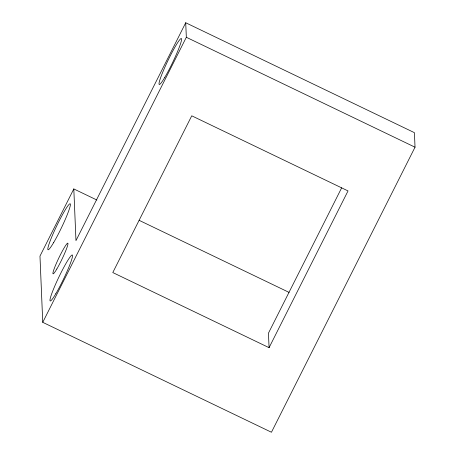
<?xml version="1.0" encoding="UTF-8"?>
<svg xmlns="http://www.w3.org/2000/svg" width="455" height="455" viewBox="0 0 455 455"><rect width="100%" height="100%" fill="white"/><g stroke="black" fill="none" stroke-linecap="round" stroke-linejoin="round"><path stroke-width="0.68" d="M73.807 188.933L39.972 256.108L42.747 322.328L271.447 432.25L415.028 147.198L414.42 132.672L185.72 22.75L75.974 240.621L73.807 188.933L96.869 200.018M42.747 322.328L186.328 37.276L185.72 22.75M341.665 187.818L268.461 333.14L269.07 347.671L112.794 272.556L191.748 115.809L348.029 190.924L269.07 347.671M186.328 37.276L415.028 147.198M139.15 220.339L289.056 292.389M164.858 77.265A25.503 2.537 -64.3 0 0 181.585 39.09A25.503 2.537 -64.3 0 0 164.477 68.091A25.503 2.537 -64.3 0 0 164.858 77.265M55.823 293.725A25.503 2.537 -64.3 0 0 72.55 255.545A25.503 2.537 -64.3 0 0 55.442 284.546A25.503 2.537 -64.3 0 0 55.823 293.725M53.679 242.515A25.503 2.537 -64.3 0 0 70.406 204.34A25.503 2.537 -64.3 0 0 53.292 233.341A25.503 2.537 -64.3 0 0 53.679 242.515M56.824 268.996A17 1.689 -64.3 0 0 67.977 243.55A17 1.689 -64.3 0 0 56.568 262.882A17 1.689 -64.3 0 0 56.824 268.996"/></g></svg>
